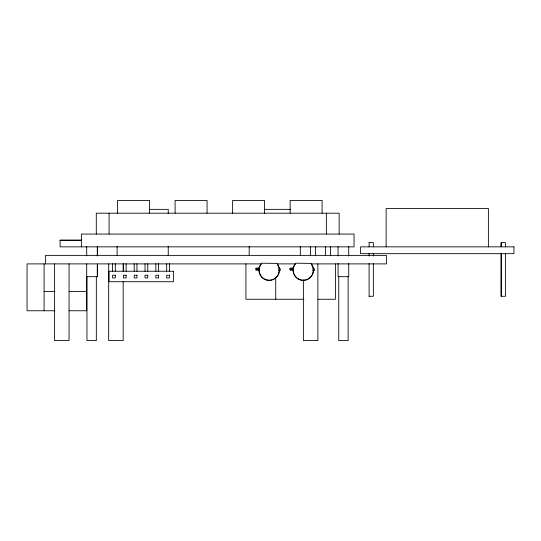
<?xml version="1.0" encoding="UTF-8"?>
<svg xmlns="http://www.w3.org/2000/svg" width="541" height="541" viewBox="0 0 541 541"><rect width="100%" height="100%" fill="white"/><g stroke="black" fill="none" stroke-linecap="round" stroke-linejoin="round"><path stroke-width="0.81" d="M259.585 269.878L255.92 269.966L255.94 268.302L259.261 268.072M278.128 274.713A10.11 10.11 0 0 1 259.017 268.924L259.031 267.829L260.863 264.13M259.308 268.762L259.322 267.667L261.519 263.224L277.296 263.406L279.386 267.903L279.379 268.999A10.11 10.11 0 0 1 269.208 280.231A10.11 10.11 0 0 1 259.308 268.762L259.017 268.924M278.419 274.064A10.11 10.11 0 0 0 279.088 269.161L279.102 268.065L277.357 264.326M278.858 270.284L280.197 270.304L280.218 268.634L278.716 268.444M293.668 269.878L290.003 269.966L290.023 268.302L293.35 268.072M312.211 274.713A10.11 10.11 0 0 1 293.107 268.924L293.121 267.829L294.953 264.13M293.391 268.762L293.405 267.667L295.602 263.224L311.379 263.406L313.476 267.903L313.462 268.999A10.11 10.11 0 0 1 303.291 280.231A10.11 10.11 0 0 1 293.391 268.762L293.107 268.924M312.502 274.064A10.11 10.11 0 0 0 313.171 269.161L313.185 268.065L311.44 264.326M312.941 270.284L314.287 270.304L314.301 268.634L312.799 268.444M259.606 268.214L255.94 268.302M255.92 269.966L259.247 269.743M293.689 268.214L290.023 268.302M290.003 269.966L293.33 269.743M149.296 209.36L168.244 209.36L168.244 213.506M264.285 209.36L290.564 209.36M81.38 240.035L60.078 240.035L60.078 246.852L354.051 246.852L354.051 234.07L81.38 234.07L81.38 246.852M60.078 240.461L81.38 240.461M369.09 242.591L373.351 242.591L373.351 246.791M501.182 242.591L501.176 246.791L501.169 242.591L505.429 242.591L505.429 246.791M261.601 263.893L27.05 263.893L27.05 310.764L54.952 310.764M277.405 263.893L295.352 263.893M311.251 263.893L386.463 263.893L386.463 255.372L45.627 255.372L45.627 263.893M86.702 276.681L97.353 276.681L97.353 264.15M44.092 291.592L54.952 291.592M69.153 291.592L86.695 291.592M369.09 296.279L373.351 296.279L373.337 263.562M501.176 296.279L501.182 253.499L501.169 296.279L505.429 296.279L505.416 253.499M303.914 299.261L245.925 299.261L245.925 263.893M317.993 299.261L335.393 299.261L335.393 263.893M69.153 310.764L86.695 310.764L86.695 263.893M312.779 270.108L314.287 270.304M278.696 270.108L280.197 270.304M488.388 246.852L488.388 208.508L386.132 208.508L386.132 246.852M373.351 253.499L373.351 256.015M369.111 242.591L369.111 246.791M369.111 253.499L369.097 256.015M369.097 263.562L369.111 296.279M348.729 246.601L348.729 255.967M348.729 263.42L348.729 276.681L338.071 276.681L338.071 263.42M348.12 276.539L348.12 340.587L338.747 340.587L338.747 276.539M339.139 234.07L339.139 213.195L96.291 213.195L96.291 234.07M338.071 246.601L338.071 255.967M330.49 246.818L330.49 255.765M326.358 213.195L326.358 234.07M325.378 246.818L325.378 255.765M322.098 213.195L322.098 200.413L290.145 200.413L290.145 213.195M317.871 263.893L317.871 340.587L303.386 340.587L303.386 279.907M315.579 246.818L315.579 255.765M310.466 246.818L310.466 255.765M300.316 246.277L300.316 255.372M275.748 277.371L275.748 299.261M264.583 213.195L264.583 200.413L232.623 200.413L232.623 213.195M249.191 246.277L249.191 255.372M207.061 213.195L207.061 200.413L175.108 200.413L175.108 213.195M169.407 263.738L169.407 271.291M168.237 246.277L168.237 255.372M166.682 263.738L166.682 271.291M158.587 263.738L158.587 271.291M155.862 263.738L155.862 271.291M149.546 213.195L149.546 200.413L117.593 200.413L117.593 213.195M147.767 263.738L147.767 271.291M145.035 263.738L145.035 271.291M136.941 263.738L136.941 271.291M134.215 263.738L134.215 271.291M126.121 263.738L126.121 271.291M123.395 263.738L123.395 271.291M123.165 263.893L123.165 271.481M123.165 281.591L123.165 340.587L108.68 340.587L108.68 263.893M117.113 246.277L117.113 255.372M115.301 263.738L115.301 271.291M112.575 263.738L112.575 271.291M109.072 213.195L109.072 234.07M97.353 246.601L97.353 255.792M97.326 246.601L97.326 255.792M97.326 264.15L97.326 276.681M96.325 276.539L96.325 340.587L86.952 340.587L86.952 276.539M86.702 246.601L86.729 255.792M69.059 263.893L69.059 340.587L54.573 340.587L54.573 263.893M44.092 263.893L44.092 310.764M513.95 246.852L360.57 246.852L360.57 253.668L513.95 253.668L513.95 246.852M173.377 271.244L109.045 271.244L109.045 281.726L173.377 281.726L173.377 271.244M115.301 275.207L112.575 275.207L112.575 277.932L115.301 277.932L115.301 275.207M126.121 275.207L123.395 275.207L123.395 277.932L126.121 277.932L126.121 275.207M136.941 275.207L134.215 275.207L134.215 277.932L136.941 277.932L136.941 275.207M147.767 275.207L145.035 275.207L145.035 277.932L147.767 277.932L147.767 275.207M158.587 275.207L155.862 275.207L155.862 277.932L158.587 277.932L158.587 275.207M169.407 275.207L166.682 275.207L166.682 277.932L169.407 277.932L169.407 275.207"/></g></svg>
